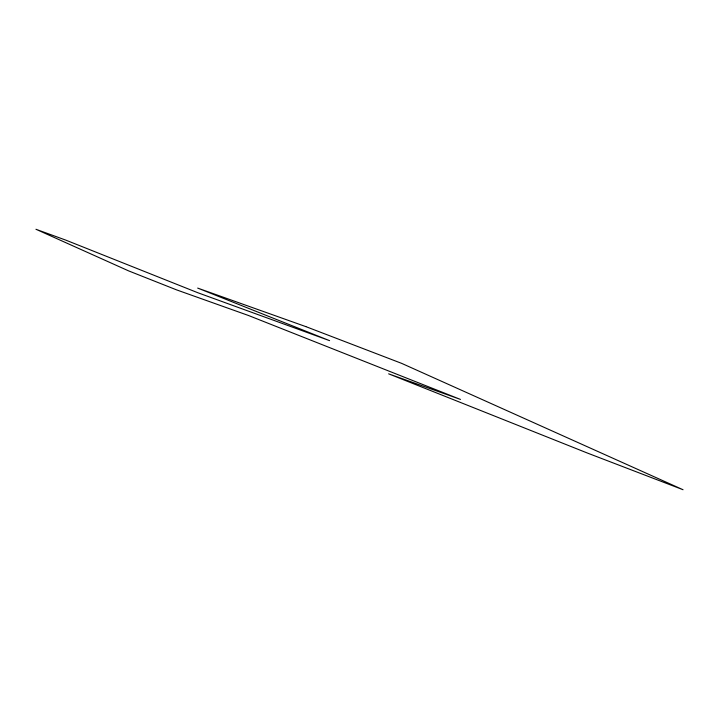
<?xml version="1.0" encoding="UTF-8"?>
<svg xmlns="http://www.w3.org/2000/svg" width="719" height="719" viewBox="0 0 719 719"><rect width="100%" height="100%" fill="white"/><g stroke="black" fill="none" stroke-linecap="round" stroke-linejoin="round"><path stroke-width="1.08" d="M305.8 326.597L197.671 288.085L329.599 340.653L197.743 292.705L65.815 240.128L35.95 229.271L128.638 270.892L176.64 289.901L248.477 315.488L460.466 399.422L388.628 373.835L587.207 452.97L683.05 489.729L401.642 363.365L305.8 326.597"/></g></svg>
